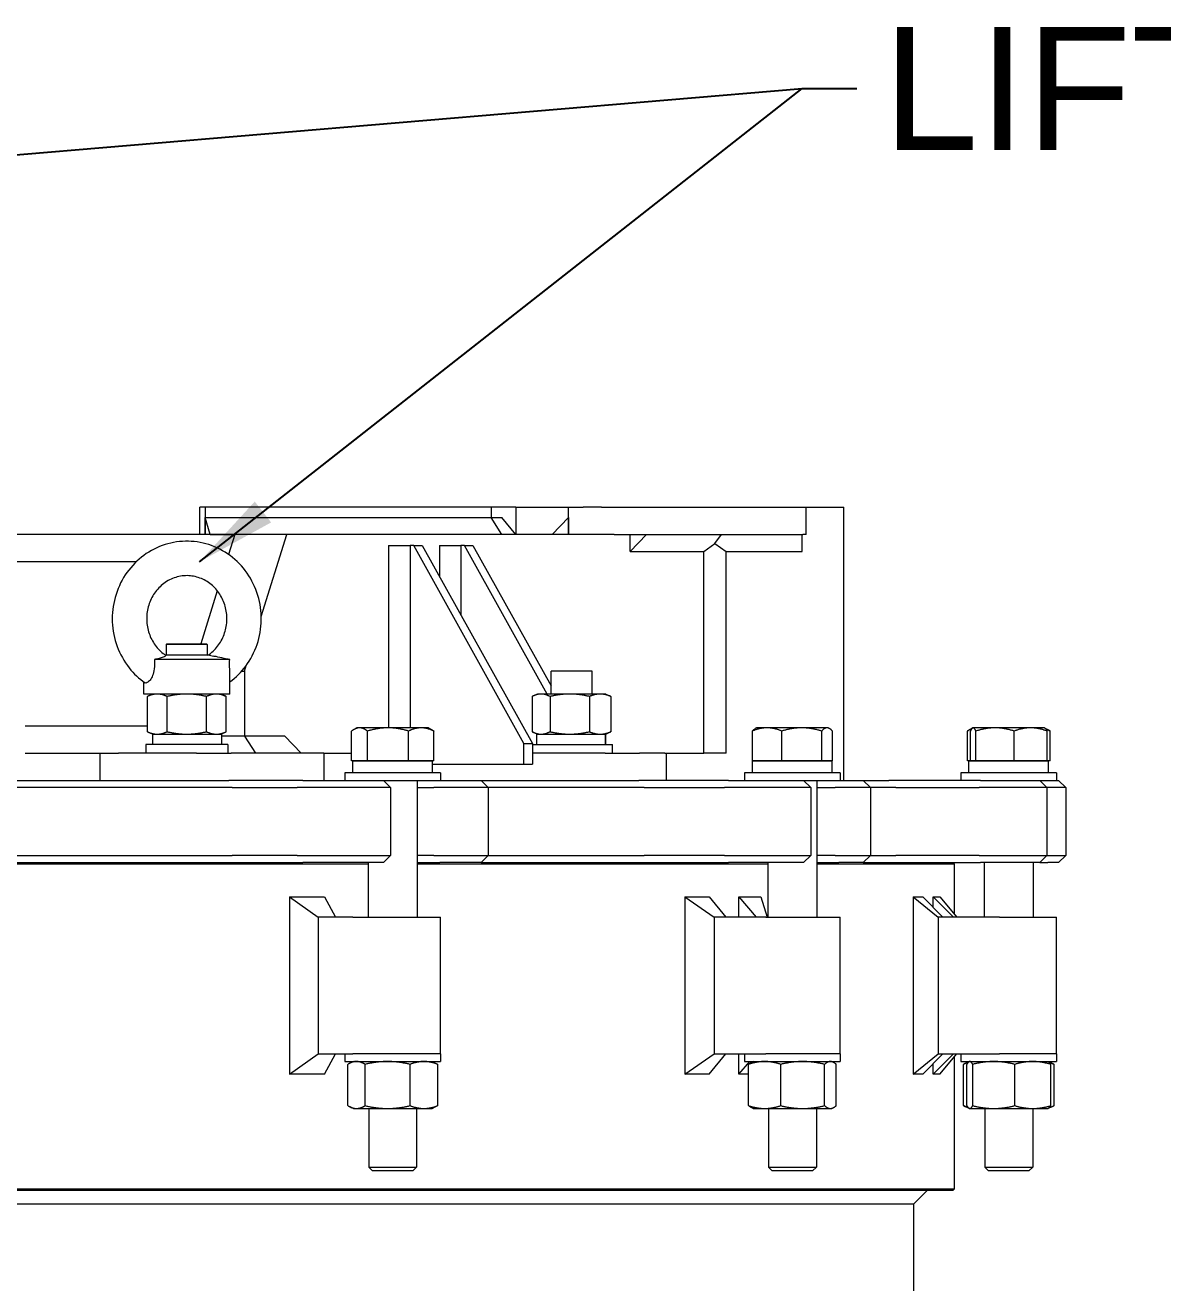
# Model space of a CAD drawing. Header units: inches. Extents: x 19 to 503, y 7 to 322.
# Drawn here: x 254.73 to 275.54, y 122.3 to 145.31 of the extents above; entities that cross this region are included whole.
import ezdxf

# ---------------------------------------------------------------- set-up
doc = ezdxf.new("R2010")
doc.units = ezdxf.units.IN
doc.header["$LTSCALE"] = 15
doc.header["$MEASUREMENT"] = 0
doc.layers.add('Symbol (ANSI)', color=7, linetype='Continuous', lineweight=25)
doc.layers.add('Visible (ANSI)', color=7, linetype='Continuous', lineweight=50)
doc.styles.add('MEMCOR Medium', font='arial.ttf')
doc.dimstyles.new('Default (ANSI)$7', dxfattribs={"dimscale": 15, "dimtxt": 0.15, "dimasz": 0.098425, "dimexe": 0.125, "dimexo": 0.0625, "dimgap": 0.031496, "dimtad": 0, "dimtih": 1, "dimtoh": 1, "dimdec": 4, "dimrnd": 1e-08, "dimzin": 3, "dimdsep": 46, "dimlunit": 5, "dimtxsty": 'MEMCOR Medium', "dimcen": 0.09, "dimdle": 0.393701, "dimclrd": 256, "dimclre": 256, "dimclrt": 256, "dimadec": 0, "dimazin": 1, "dimtfac": 0.8, "dimtofl": 0, "dimtmove": 0, "dimatfit": 3, "dimfxl": 1, "dimfrac": 1, "dimtolj": 1, "dimtzin": 4, "dimlwd": -1, "dimlwe": -1, "dimarcsym": 0})

msp = doc.modelspace()

# ---------------------------------------------------------------- linework, layer by layer
at = {"layer": 'Visible (ANSI)', "linetype": 'Continuous', "lineweight": 18}
for p, q in [((257.91623, 136.4937), (257.93091, 136.4937)), ((257.91623, 136.4937), (257.91623, 135.9937)), ((258.01807, 136.4937), (257.93091, 136.4937)), ((263.24888, 136.4937), (258.01807, 136.4937)), ((258.01807, 136.4937), (258.01807, 135.9937)), ((263.70303, 136.4937), (263.24888, 136.4937)), ((263.24888, 136.4937), (263.24888, 136.3062)), ((263.70303, 136.4937), (264.46303, 136.4937)), ((263.70303, 136.4937), (263.70303, 135.9937)), ((264.46303, 136.4937), (264.66645, 136.4937)), ((264.66645, 136.4937), (264.93469, 136.4937)), ((264.66645, 135.9937), (264.66645, 136.4937)), ((265.2701, 136.4937), (264.93469, 136.4937)), ((265.2701, 136.4937), (268.95417, 136.4937)), ((268.95417, 136.4937), (269.01145, 136.4937)), ((269.01145, 136.4937), (269.01583, 136.4937)), ((269.01583, 136.4937), (269.70303, 136.4937)), ((269.01583, 135.9937), (269.01583, 136.4937)), ((269.70303, 131.4937), (269.70303, 136.4937)), ((258.11463, 135.9937), (258.01807, 136.3062)), ((258.01807, 135.9937), (258.01807, 136.3062)), ((258.01807, 136.3062), (263.24888, 136.3062)), ((263.24888, 136.3062), (263.44704, 136.3062)), ((263.44489, 135.9937), (263.24888, 136.3062)), ((263.70303, 135.9937), (263.44704, 136.3062)), ((264.36925, 135.9937), (264.66645, 136.3062)), ((264.66645, 136.3062), (264.66645, 135.9937)), ((258.56001, 135.9937), (252.60247, 135.9937)), ((258.11463, 135.9937), (258.56001, 135.9937)), ((258.56001, 135.9937), (258.44712, 135.62838)), ((259.51107, 135.9937), (258.56001, 135.9937)), ((259.04707, 134.49219), (259.51107, 135.9937)), ((265.49863, 135.9937), (259.51107, 135.9937)), ((265.49863, 135.9937), (268.95417, 135.9937)), ((265.79583, 135.6812), (266.09304, 135.9937)), ((265.79583, 135.6812), (265.79583, 135.9937)), ((267.34446, 135.8298), (267.46354, 135.9937)), ((268.94303, 135.6812), (268.94303, 135.9937)), ((269.01145, 135.9937), (268.95417, 135.9937)), ((269.01145, 135.9937), (269.01583, 135.9937)), ((261.37676, 135.7937), (261.77053, 135.7937)), ((261.37676, 135.7937), (261.37676, 132.45733)), ((261.83473, 135.7937), (261.77053, 135.7937)), ((261.77053, 135.7937), (261.77053, 132.45733)), ((263.85097, 132.1737), (261.83473, 135.7937)), ((261.83473, 135.7937), (261.98923, 135.7937)), ((261.98923, 135.7937), (264.00547, 132.1737)), ((262.30381, 135.7937), (262.69758, 135.7937)), ((262.30381, 135.7937), (262.30381, 135.22891)), ((262.76178, 135.7937), (262.69758, 135.7937)), ((262.69758, 135.7937), (262.69758, 134.52192)), ((264.27563, 133.0757), (262.76178, 135.7937)), ((262.76178, 135.7937), (262.91629, 135.7937)), ((262.91629, 135.7937), (264.34692, 133.2251)), ((267.13992, 135.6812), (267.34446, 135.8298)), ((267.34446, 135.8298), (267.54899, 135.6812)), ((265.79583, 135.6812), (267.13992, 135.6812)), ((267.13992, 131.9937), (267.13992, 135.6812)), ((267.54899, 131.9937), (267.54899, 135.6812)), ((267.54899, 135.6812), (268.94303, 135.6812)), ((256.75789, 135.4937), (252.60247, 135.4937)), ((258.24203, 134.96469), (257.94198, 133.9937)), ((257.32171, 133.9937), (257.30921, 133.9812)), ((258.05921, 133.9812), (257.30921, 133.9812)), ((257.30921, 133.9812), (257.30921, 133.78471)), ((257.32171, 133.9937), (258.04671, 133.9937)), ((258.04671, 133.9937), (258.05921, 133.9812)), ((258.05921, 133.9812), (258.05921, 133.78471)), ((258.46849, 133.70562), (257.09088, 133.70562)), ((258.09955, 133.78471), (257.29754, 133.78471)), ((258.09955, 133.78471), (258.17023, 133.76968)), ((258.68735, 133.4937), (258.73852, 133.4937)), ((258.73852, 133.4937), (258.77044, 133.59699)), ((258.73852, 133.4937), (258.73852, 132.3062)), ((265.09692, 133.4937), (264.34692, 133.4937)), ((264.34692, 133.0757), (264.34692, 133.4937)), ((265.09692, 133.0757), (265.09692, 133.4937)), ((256.89681, 133.0757), (256.89681, 133.29652)), ((258.47161, 133.0757), (258.47161, 133.38814)), ((258.47161, 133.0757), (256.89681, 133.0757)), ((257.05921, 133.0757), (256.96252, 133.03061)), ((256.96252, 132.38679), (256.96252, 133.03061)), ((257.32337, 132.38679), (257.32337, 133.03061)), ((258.04505, 132.38679), (258.04505, 133.03061)), ((258.30921, 133.0757), (258.4059, 133.03061)), ((258.4059, 132.38679), (258.4059, 133.03061)), ((264.00127, 133.03061), (264.00127, 132.38679)), ((264.09692, 133.0757), (264.0209, 133.04025)), ((264.1647, 133.0757), (264.09692, 133.0757)), ((264.68847, 133.0757), (264.1647, 133.0757)), ((264.32814, 133.03061), (264.32814, 132.38679)), ((265.24568, 133.0757), (264.68847, 133.0757)), ((265.04879, 133.03061), (265.04879, 132.38679)), ((265.34692, 133.0757), (265.24568, 133.0757)), ((265.34692, 133.0757), (265.42295, 133.04025)), ((265.44258, 133.03061), (265.44258, 132.38679)), ((254.72747, 132.4937), (256.96252, 132.4937)), ((257.05921, 132.3417), (256.96252, 132.38679)), ((257.05873, 132.3417), (257.05873, 132.1537)), ((257.05873, 132.3417), (258.31671, 132.3417)), ((258.30921, 132.3417), (258.4059, 132.38679)), ((258.31671, 132.3417), (258.31671, 132.1537)), ((258.73852, 132.3062), (258.31671, 132.3062)), ((259.48017, 132.3062), (258.73852, 132.3062)), ((258.73852, 132.3062), (258.93916, 131.9937)), ((259.48017, 132.3062), (259.77737, 131.9937)), ((260.69976, 131.85333), (260.69976, 132.39874)), ((260.79476, 132.45733), (260.74071, 132.42612)), ((260.84469, 132.45733), (260.79476, 132.45733)), ((261.36513, 132.45733), (260.84469, 132.45733)), ((260.98963, 131.85333), (260.98963, 132.39874)), ((261.9712, 132.45733), (261.36513, 132.45733)), ((261.74064, 131.85333), (261.74064, 132.39874)), ((262.10676, 132.45733), (261.9712, 132.45733)), ((262.10676, 132.45733), (262.16081, 132.42612)), ((262.20176, 131.85333), (262.20176, 132.39874)), ((264.09692, 132.3417), (264.0209, 132.37715)), ((264.08942, 132.3417), (265.34374, 132.3417)), ((264.08942, 132.1537), (264.08942, 132.3417)), ((265.34374, 132.1537), (265.34374, 132.3417)), ((265.34374, 132.3417), (265.34692, 132.3417)), ((265.34692, 132.3417), (265.42295, 132.37715)), ((265.3503, 132.3417), (265.34692, 132.3417)), ((265.3503, 132.1537), (265.3503, 132.3417)), ((268.03076, 131.85333), (268.03076, 132.39874)), ((268.10643, 132.45733), (268.08329, 132.44397)), ((268.29857, 132.45733), (268.10643, 132.45733)), ((268.93222, 132.45733), (268.29857, 132.45733)), ((268.56638, 131.85333), (268.56638, 132.39874)), ((269.39608, 132.45733), (268.93222, 132.45733)), ((269.29805, 131.85333), (269.29805, 132.39874)), ((269.41843, 132.45733), (269.39608, 132.45733)), ((269.41843, 132.45733), (269.44157, 132.44397)), ((269.4941, 131.85333), (269.4941, 132.39874)), ((272.05782, 132.45406), (271.96199, 132.39874)), ((271.96199, 131.85333), (271.96199, 132.39874)), ((272.01965, 131.85333), (272.01965, 132.39874)), ((272.06348, 132.45733), (272.05782, 132.45406)), ((272.06909, 132.45733), (272.06348, 132.45733)), ((272.46844, 132.45733), (272.06909, 132.45733)), ((272.11853, 131.85333), (272.11853, 132.39874)), ((273.11883, 132.45733), (272.46844, 132.45733)), ((272.81835, 131.85333), (272.81835, 132.39874)), ((273.37548, 132.45733), (273.11883, 132.45733)), ((273.37548, 132.45733), (273.38114, 132.45406)), ((273.38114, 132.45406), (273.47696, 132.39874)), ((273.4193, 131.85333), (273.4193, 132.39874)), ((273.47696, 131.85333), (273.47696, 132.39874)), ((258.43421, 132.1537), (256.93421, 132.1537)), ((256.93421, 132.1537), (256.93421, 131.9937)), ((258.43421, 132.1537), (258.43421, 131.9937)), ((263.85097, 132.1737), (264.00547, 132.1737)), ((263.85097, 131.7937), (263.85097, 132.1737)), ((264.00547, 132.1737), (264.00547, 131.7937)), ((264.00547, 132.1537), (265.47192, 132.1537)), ((265.47192, 131.9937), (265.47192, 132.1537)), ((254.72747, 131.9937), (256.09175, 131.9937)), ((256.09175, 131.9937), (256.43724, 131.9937)), ((256.09175, 131.9937), (256.09175, 131.4937)), ((257.86383, 131.9937), (256.43724, 131.9937)), ((257.86383, 131.9937), (258.49386, 131.9937)), ((260.19346, 131.9937), (258.49386, 131.9937)), ((260.19346, 131.9937), (260.69976, 131.9937)), ((260.19346, 131.9937), (260.19346, 131.4937)), ((260.84469, 131.85333), (260.69976, 131.85333)), ((260.72126, 131.85333), (262.18026, 131.85333)), ((260.72126, 131.63433), (260.72126, 131.85333)), ((260.79476, 131.85333), (260.79476, 131.85333)), ((260.98963, 131.85333), (260.84469, 131.85333)), ((261.36513, 131.85333), (260.98963, 131.85333)), ((261.74064, 131.85333), (261.36513, 131.85333)), ((261.9712, 131.85333), (261.74064, 131.85333)), ((262.20176, 131.85333), (261.9712, 131.85333)), ((262.10676, 131.85333), (262.10676, 131.85333)), ((262.18026, 131.63433), (262.18026, 131.85333)), ((265.33695, 131.9937), (264.00547, 131.9937)), ((265.33695, 131.9937), (265.96699, 131.9937)), ((266.43052, 131.9937), (265.96699, 131.9937)), ((266.43052, 131.9937), (266.45499, 131.9937)), ((266.45499, 131.9937), (267.13992, 131.9937)), ((266.45499, 131.9937), (266.45499, 131.4937)), ((267.54899, 131.9937), (267.13992, 131.9937)), ((268.29857, 131.85333), (268.03076, 131.85333)), ((268.03293, 131.85333), (269.49193, 131.85333)), ((268.03293, 131.63433), (268.03293, 131.85333)), ((268.10643, 131.85333), (268.10643, 131.85333)), ((268.56638, 131.85333), (268.29857, 131.85333)), ((268.93222, 131.85333), (268.56638, 131.85333)), ((269.29805, 131.85333), (268.93222, 131.85333)), ((269.39608, 131.85333), (269.29805, 131.85333)), ((269.4941, 131.85333), (269.39608, 131.85333)), ((269.41843, 131.85333), (269.41843, 131.85333)), ((269.49193, 131.63433), (269.49193, 131.85333)), ((272.01965, 131.85333), (271.96199, 131.85333)), ((271.98998, 131.85333), (273.44898, 131.85333)), ((271.98998, 131.63433), (271.98998, 131.85333)), ((272.06909, 131.85333), (272.01965, 131.85333)), ((272.06348, 131.85333), (272.06348, 131.85333)), ((272.11853, 131.85333), (272.06909, 131.85333)), ((272.46844, 131.85333), (272.11853, 131.85333)), ((272.81835, 131.85333), (272.46844, 131.85333)), ((273.11883, 131.85333), (272.81835, 131.85333)), ((273.4193, 131.85333), (273.11883, 131.85333)), ((273.37548, 131.85333), (273.37548, 131.85333)), ((273.47696, 131.85333), (273.4193, 131.85333)), ((273.44898, 131.63433), (273.44898, 131.85333)), ((262.32576, 131.63433), (260.57576, 131.63433)), ((260.57576, 131.63433), (260.57576, 131.4937)), ((262.18026, 131.7937), (263.85097, 131.7937)), ((262.32576, 131.63433), (262.32576, 131.4937)), ((263.85097, 131.7937), (264.00547, 131.7937)), ((269.63743, 131.63433), (267.88743, 131.63433)), ((267.88743, 131.63433), (267.88743, 131.4937)), ((269.63743, 131.63433), (269.63743, 131.4937)), ((273.59448, 131.63433), (271.84448, 131.63433)), ((271.84448, 131.63433), (271.84448, 131.4937)), ((273.59448, 131.63433), (273.59448, 131.4937)), ((253.94738, 131.4937), (258.45062, 131.4937)), ((259.27141, 131.4937), (258.45062, 131.4937)), ((259.80969, 131.4937), (259.27141, 131.4937)), ((259.80969, 131.4937), (260.98863, 131.4937)), ((260.98863, 131.4937), (261.22627, 131.4937)), ((261.22627, 131.4937), (261.28239, 131.4937)), ((261.28239, 131.4937), (261.41239, 131.3637)), ((261.28239, 131.4937), (262.31196, 131.4937)), ((261.89826, 131.4937), (261.89826, 128.9937)), ((262.31196, 131.4937), (262.479, 131.4937)), ((262.479, 131.4937), (262.70644, 131.4937)), ((262.70644, 131.4937), (263.06601, 131.4937)), ((263.06601, 131.4937), (265.95189, 131.4937)), ((263.06601, 131.4937), (263.19601, 131.3637)), ((266.78889, 131.4937), (265.95189, 131.4937)), ((267.59448, 131.4937), (266.78889, 131.4937)), ((267.59448, 131.4937), (268.78235, 131.4937)), ((268.78235, 131.4937), (268.94536, 131.4937)), ((268.94536, 131.4937), (268.96746, 131.4937)), ((268.96746, 131.4937), (269.09746, 131.3637)), ((268.96746, 131.4937), (269.63743, 131.4937)), ((269.20993, 131.4937), (269.20993, 128.9937)), ((269.63743, 131.4937), (269.7824, 131.4937)), ((269.7824, 131.4937), (269.93015, 131.4937)), ((269.93015, 131.4937), (270.05896, 131.4937)), ((270.05896, 131.4937), (270.52642, 131.4937)), ((270.05896, 131.4937), (270.18896, 131.3637)), ((271.25219, 131.4937), (270.52642, 131.4937)), ((272.20245, 131.4937), (271.25219, 131.4937)), ((272.20245, 131.4937), (273.21841, 131.4937)), ((273.21841, 131.4937), (273.28197, 131.4937)), ((273.28197, 131.4937), (273.28497, 131.4937)), ((273.28497, 131.4937), (273.41497, 131.3637)), ((273.28497, 131.4937), (273.59448, 131.4937)), ((273.59448, 131.4937), (273.62146, 131.4937)), ((273.62146, 131.4937), (273.63236, 131.4937)), ((273.63236, 131.4937), (273.76236, 131.3637)), ((258.5119, 131.3637), (253.98512, 131.3637)), ((258.5119, 131.3637), (259.16332, 131.3637)), ((259.16332, 131.3637), (259.7016, 131.3637)), ((261.0567, 131.3637), (259.7016, 131.3637)), ((261.29548, 131.3637), (261.0567, 131.3637)), ((261.41239, 131.3637), (261.29548, 131.3637)), ((261.41239, 131.3637), (261.41239, 130.1237)), ((261.89826, 131.3637), (262.20173, 131.3637)), ((262.55418, 131.3637), (262.20173, 131.3637)), ((262.78272, 131.3637), (262.55418, 131.3637)), ((263.19601, 131.3637), (262.78272, 131.3637)), ((266.05238, 131.3637), (263.19601, 131.3637)), ((263.19601, 131.3637), (263.19601, 130.1237)), ((266.05238, 131.3637), (266.71666, 131.3637)), ((266.71666, 131.3637), (267.52225, 131.3637)), ((268.88762, 131.3637), (267.52225, 131.3637)), ((269.05141, 131.3637), (268.88762, 131.3637)), ((269.09746, 131.3637), (269.05141, 131.3637)), ((269.09746, 131.3637), (269.09746, 130.1237)), ((269.20993, 131.3637), (269.54193, 131.3637)), ((269.89245, 131.3637), (269.54193, 131.3637)), ((270.04091, 131.3637), (269.89245, 131.3637)), ((270.18896, 131.3637), (270.04091, 131.3637)), ((270.65082, 131.3637), (270.18896, 131.3637)), ((270.18896, 131.3637), (270.18896, 130.1237)), ((270.65082, 131.3637), (271.22683, 131.3637)), ((271.22683, 131.3637), (272.17709, 131.3637)), ((273.34486, 131.3637), (272.17709, 131.3637)), ((273.40872, 131.3637), (273.34486, 131.3637)), ((273.41497, 131.3637), (273.40872, 131.3637)), ((273.70406, 131.3637), (273.41497, 131.3637)), ((273.41497, 131.3637), (273.41497, 130.1237)), ((273.74984, 131.3637), (273.70406, 131.3637)), ((273.76236, 131.3637), (273.74984, 131.3637)), ((273.76236, 131.3637), (273.76236, 130.1237)), ((253.71811, 129.9937), (258.79386, 129.9937)), ((253.98512, 130.1237), (258.5119, 130.1237)), ((259.16332, 130.1237), (258.5119, 130.1237)), ((258.79386, 129.9937), (259.27141, 129.9937)), ((259.7016, 130.1237), (259.16332, 130.1237)), ((259.27141, 129.9937), (259.80969, 129.9937)), ((259.7016, 130.1237), (261.0567, 130.1237)), ((260.98863, 129.9937), (259.80969, 129.9937)), ((261.22627, 129.9937), (260.98863, 129.9937)), ((261.00326, 129.9937), (261.00326, 128.9937)), ((261.0567, 130.1237), (261.29548, 130.1237)), ((261.28239, 129.9937), (261.22627, 129.9937)), ((261.28239, 129.9937), (261.41239, 130.1237)), ((261.29548, 130.1237), (261.41239, 130.1237)), ((262.20173, 130.1237), (261.89826, 130.1237)), ((261.89826, 129.9937), (262.30982, 129.9937)), ((262.20173, 130.1237), (262.55418, 130.1237)), ((262.479, 129.9937), (262.30982, 129.9937)), ((262.70644, 129.9937), (262.479, 129.9937)), ((262.55418, 130.1237), (262.78272, 130.1237)), ((263.06601, 129.9937), (262.70644, 129.9937)), ((262.78272, 130.1237), (263.19601, 130.1237)), ((263.06601, 129.9937), (263.19601, 130.1237)), ((263.06601, 129.9937), (266.24119, 129.9937)), ((263.19601, 130.1237), (266.05238, 130.1237)), ((266.71666, 130.1237), (266.05238, 130.1237)), ((266.24119, 129.9937), (266.78889, 129.9937)), ((267.52225, 130.1237), (266.71666, 130.1237)), ((266.78889, 129.9937), (267.59448, 129.9937)), ((267.52225, 130.1237), (268.88762, 130.1237)), ((268.78235, 129.9937), (267.59448, 129.9937)), ((268.31493, 129.9937), (268.31493, 128.9937)), ((268.94536, 129.9937), (268.78235, 129.9937)), ((268.88762, 130.1237), (269.05141, 130.1237)), ((268.96746, 129.9937), (268.94536, 129.9937)), ((268.96746, 129.9937), (269.09746, 130.1237)), ((269.05141, 130.1237), (269.09746, 130.1237)), ((269.54193, 130.1237), (269.20993, 130.1237)), ((269.20993, 129.9937), (269.61415, 129.9937)), ((269.54193, 130.1237), (269.89245, 130.1237)), ((269.7824, 129.9937), (269.61415, 129.9937)), ((269.93015, 129.9937), (269.7824, 129.9937)), ((269.89245, 130.1237), (270.04091, 130.1237)), ((270.05896, 129.9937), (269.93015, 129.9937)), ((270.04091, 130.1237), (270.18896, 130.1237)), ((270.05896, 129.9937), (270.18896, 130.1237)), ((270.05896, 129.9937), (270.71773, 129.9937)), ((270.18896, 130.1237), (270.65082, 130.1237)), ((271.22683, 130.1237), (270.65082, 130.1237)), ((270.71773, 129.9937), (271.25219, 129.9937)), ((272.17709, 130.1237), (271.22683, 130.1237)), ((271.25219, 129.9937), (272.20245, 129.9937)), ((271.69744, 129.9937), (271.72869, 129.96245)), ((272.17709, 130.1237), (273.34486, 130.1237)), ((273.21841, 129.9937), (272.20245, 129.9937)), ((272.27198, 129.9937), (272.27198, 128.9937)), ((273.16698, 129.9937), (273.16698, 128.9937)), ((273.28197, 129.9937), (273.21841, 129.9937)), ((273.28497, 129.9937), (273.28197, 129.9937)), ((273.28497, 129.9937), (273.41497, 130.1237)), ((273.28497, 129.9937), (273.43419, 129.9937)), ((273.34486, 130.1237), (273.40872, 130.1237)), ((273.40872, 130.1237), (273.41497, 130.1237)), ((273.41497, 130.1237), (273.70406, 130.1237)), ((273.5759, 129.9937), (273.43419, 129.9937)), ((273.62146, 129.9937), (273.5759, 129.9937)), ((273.63236, 129.9937), (273.62146, 129.9937)), ((273.63236, 129.9937), (273.76236, 130.1237)), ((273.70406, 130.1237), (273.74984, 130.1237)), ((273.74984, 130.1237), (273.76236, 130.1237)), ((261.00326, 129.96245), (252.3451, 129.96245)), ((268.31493, 129.96245), (261.89826, 129.96245)), ((271.72869, 129.96245), (269.20993, 129.96245)), ((271.72869, 129.04585), (271.72869, 129.96245)), ((259.56083, 129.36855), (259.56083, 126.11885)), ((259.56083, 129.36855), (260.20511, 129.36855)), ((259.56083, 129.36855), (260.08975, 128.9937)), ((260.20511, 129.36855), (260.4072, 128.9937)), ((266.79486, 129.36855), (266.79486, 126.11885)), ((266.79486, 129.36855), (267.23751, 129.36855)), ((266.79486, 129.36855), (267.32825, 128.9937)), ((267.23751, 129.36855), (267.54504, 128.9937)), ((267.78487, 129.36855), (268.10061, 128.9937)), ((267.78487, 128.9937), (267.78487, 129.36855)), ((267.78487, 129.36855), (268.18361, 129.36855)), ((268.18361, 129.36855), (268.3005, 128.9937)), ((270.97381, 129.36855), (270.97381, 126.11885)), ((270.97381, 129.36855), (271.14744, 129.36855)), ((270.97381, 129.36855), (271.43047, 128.9937)), ((271.14744, 129.36855), (271.51359, 128.9937)), ((271.33964, 129.36855), (271.70868, 128.9937)), ((271.33964, 129.17178), (271.33964, 129.36855)), ((271.33964, 129.36855), (271.46147, 129.36855)), ((271.46147, 129.36855), (271.77188, 128.9937)), ((260.72322, 128.9937), (260.08975, 128.9937)), ((260.08975, 128.9937), (260.08975, 126.4937)), ((260.72322, 128.9937), (262.32576, 128.9937)), ((262.32576, 126.4937), (262.32576, 128.9937)), ((268.27631, 128.9937), (267.32825, 128.9937)), ((267.32825, 128.9937), (267.32825, 126.4937)), ((268.27631, 128.9937), (269.63743, 128.9937)), ((269.63743, 126.4937), (269.63743, 128.9937)), ((272.54877, 128.9937), (271.43047, 128.9937)), ((271.43047, 128.9937), (271.43047, 126.4937)), ((272.54877, 128.9937), (273.59448, 128.9937)), ((273.59448, 126.4937), (273.59448, 128.9937)), ((259.56083, 126.11885), (260.08975, 126.4937)), ((260.08975, 126.4937), (260.72322, 126.4937)), ((260.20511, 126.11885), (260.4072, 126.4937)), ((260.57576, 126.4937), (260.57576, 126.35308)), ((260.57576, 126.35308), (262.32576, 126.35308)), ((260.73176, 126.35308), (260.67252, 126.32545)), ((262.32576, 126.4937), (260.72322, 126.4937)), ((262.32576, 126.4937), (260.72322, 126.4937)), ((262.16976, 126.35308), (262.229, 126.32545)), ((262.32576, 126.4937), (262.32576, 126.35308)), ((266.79486, 126.11885), (267.32825, 126.4937)), ((267.23751, 126.11885), (267.54504, 126.4937)), ((267.32825, 126.4937), (268.27631, 126.4937)), ((267.78487, 126.11885), (267.78487, 126.4937)), ((267.78487, 126.11885), (267.98216, 126.35308)), ((267.88743, 126.4937), (267.88743, 126.35308)), ((267.88743, 126.35308), (269.63743, 126.35308)), ((268.04343, 126.35308), (268.01807, 126.34125)), ((269.63743, 126.4937), (268.27631, 126.4937)), ((269.63743, 126.4937), (268.27631, 126.4937)), ((269.48143, 126.35308), (269.50679, 126.34125)), ((269.63743, 126.4937), (269.63743, 126.35308)), ((270.97381, 126.11885), (271.43047, 126.4937)), ((271.14744, 126.11885), (271.51359, 126.4937)), ((271.33964, 126.11885), (271.70868, 126.4937)), ((271.33964, 126.11885), (271.33964, 126.31562)), ((271.43047, 126.4937), (272.54877, 126.4937)), ((271.46147, 126.11885), (271.77188, 126.4937)), ((271.72869, 124.02495), (271.72869, 126.44155)), ((271.84448, 126.4937), (271.84448, 126.35308)), ((271.84448, 126.35308), (273.59448, 126.35308)), ((271.99427, 126.35018), (271.88925, 126.30121)), ((272.00048, 126.35308), (271.99427, 126.35018)), ((273.59448, 126.4937), (272.54877, 126.4937)), ((273.59448, 126.4937), (272.54877, 126.4937)), ((273.43848, 126.35308), (273.44468, 126.35018)), ((273.44468, 126.35018), (273.54971, 126.30121)), ((273.59448, 126.4937), (273.59448, 126.35308)), ((260.20511, 126.11885), (259.56083, 126.11885)), ((260.62763, 125.54594), (260.62763, 126.30121)), ((260.94535, 125.54594), (260.94535, 126.30121)), ((261.76847, 125.54594), (261.76847, 126.30121)), ((262.27389, 125.54594), (262.27389, 126.30121)), ((267.23751, 126.11885), (266.79486, 126.11885)), ((267.96049, 126.11885), (267.78487, 126.11885)), ((267.96049, 125.54594), (267.96049, 126.30121)), ((268.54755, 125.54594), (268.54755, 126.30121)), ((269.34949, 125.54594), (269.34949, 126.30121)), ((269.56437, 125.54594), (269.56437, 126.30121)), ((271.14744, 126.11885), (270.97381, 126.11885)), ((271.46147, 126.11885), (271.33964, 126.11885)), ((271.88925, 125.54594), (271.88925, 126.30121)), ((271.95245, 125.54594), (271.95245, 126.30121)), ((272.06081, 125.54594), (272.06081, 126.30121)), ((272.82784, 125.54594), (272.82784, 126.30121)), ((273.48651, 125.54594), (273.48651, 126.30121)), ((273.54971, 125.54594), (273.54971, 126.30121)), ((260.73176, 125.49408), (260.67252, 125.5217)), ((260.73176, 125.49408), (260.78649, 125.49408)), ((260.78649, 125.49408), (261.35691, 125.49408)), ((261.01326, 125.49408), (261.01326, 124.41944)), ((261.35691, 125.49408), (262.02118, 125.49408)), ((261.88826, 125.49408), (261.88826, 124.41944)), ((262.02118, 125.49408), (262.16976, 125.49408)), ((262.16976, 125.49408), (262.229, 125.5217)), ((268.04343, 125.49408), (268.01807, 125.5059)), ((268.04343, 125.49408), (268.25402, 125.49408)), ((268.25402, 125.49408), (268.94852, 125.49408)), ((268.32493, 125.49408), (268.32493, 124.41944)), ((268.94852, 125.49408), (269.45693, 125.49408)), ((269.19993, 125.49408), (269.19993, 124.41944)), ((269.45693, 125.49408), (269.48143, 125.49408)), ((269.48143, 125.49408), (269.50679, 125.5059)), ((271.99427, 125.49697), (271.88925, 125.54594)), ((272.00048, 125.49408), (271.99427, 125.49697)), ((272.00048, 125.49408), (272.00663, 125.49408)), ((272.00663, 125.49408), (272.44433, 125.49408)), ((272.28198, 125.49408), (272.28198, 124.41944)), ((272.44433, 125.49408), (273.15718, 125.49408)), ((273.15698, 125.49408), (273.15698, 124.41944)), ((273.15718, 125.49408), (273.43848, 125.49408)), ((273.43848, 125.49408), (273.44468, 125.49697)), ((273.44468, 125.49697), (273.54971, 125.54594)), ((261.01326, 124.41944), (261.88826, 124.41944)), ((261.08142, 124.35333), (261.01326, 124.41944)), ((261.8201, 124.35333), (261.08142, 124.35333)), ((261.8201, 124.35333), (261.88826, 124.41944)), ((268.32493, 124.41944), (269.19993, 124.41944)), ((268.39309, 124.35333), (268.32493, 124.41944)), ((269.13177, 124.35333), (268.39309, 124.35333)), ((269.13177, 124.35333), (269.19993, 124.41944)), ((272.28198, 124.41944), (273.15698, 124.41944)), ((272.35014, 124.35333), (272.28198, 124.41944)), ((273.08882, 124.35333), (272.35014, 124.35333)), ((273.08882, 124.35333), (273.15698, 124.41944)), ((246.74929, 124.02495), (271.72869, 124.02495)), ((271.69744, 123.9937), (271.72869, 124.02495)), ((271.69744, 123.9937), (246.77369, 123.9937)), ((270.97718, 123.7437), (271.22718, 123.9937)), ((270.97718, 123.7437), (247.1294, 123.7437)), ((270.97718, 123.7437), (270.97718, 112.2437))]:
    msp.add_line(p, q, dxfattribs=at)
for points, knots in [([(258.47161, 133.29652), (258.58233, 133.37793), (258.68087, 133.47634), (258.85234, 133.70713), (258.92248, 133.84162), (259.01902, 134.12738), (259.04502, 134.27876), (259.04979, 134.58286), (259.02839, 134.73555), (258.94001, 135.02615), (258.87315, 135.16408), (258.70072, 135.41039), (258.59549, 135.51897), (258.35771, 135.69523), (258.22554, 135.76334), (257.948, 135.85228), (257.80286, 135.87359), (257.51402, 135.86785), (257.3704, 135.84101), (257.09826, 135.74224), (256.96989, 135.67014), (256.74052, 135.48777), (256.63987, 135.37713), (256.4762, 135.12812), (256.41366, 134.98947), (256.3333, 134.69807), (256.31586, 134.54525), (256.3283, 134.24122), (256.35829, 134.09004), (256.46299, 133.80531), (256.53753, 133.67173), (256.71374, 133.44888), (256.81131, 133.35631), (256.91994, 133.27988)], [3.75185202, 3.75185202, 3.75185202, 3.75185202, 4.04920727, 4.04920727, 4.37105864, 4.37105864, 4.69590009, 4.69590009, 5.0218934, 5.0218934, 5.34693763, 5.34693763, 5.66911389, 5.66911389, 5.98732596, 5.98732596, 6.302075, 6.302075, 6.61555908, 6.61555908, 6.9306223, 6.9306223, 7.24925585, 7.24925585, 7.57176049, 7.57176049, 7.89696354, 7.89696354, 8.22294102, 8.22294102, 8.54759144, 8.54759144, 8.83507049, 8.83507049, 8.83507049, 8.83507049]), ([(258.07088, 133.78471), (258.13696, 133.82875), (258.19692, 133.88448), (258.29712, 134.01345), (258.33761, 134.08639), (258.39465, 134.24143), (258.41163, 134.32327), (258.42095, 134.48808), (258.41348, 134.57098), (258.37515, 134.7302), (258.34423, 134.80644), (258.26202, 134.94545), (258.21047, 135.00798), (258.09136, 135.11381), (258.02346, 135.15656), (257.87732, 135.21803), (257.79885, 135.23599), (257.63939, 135.24433), (257.55837, 135.23421), (257.40383, 135.18622), (257.33024, 135.14862), (257.19945, 135.05036), (257.14188, 134.99039), (257.04845, 134.85478), (257.01209, 134.77964), (256.96357, 134.62167), (256.95103, 134.53905), (256.9505, 134.37412), (256.96238, 134.29187), (257.00908, 134.13529), (257.04402, 134.06104), (257.13355, 133.92716), (257.18844, 133.86781), (257.26637, 133.80631), (257.28319, 133.79416), (257.30042, 133.78279)], [3.70663789, 3.70663789, 3.70663789, 3.70663789, 4.02738614, 4.02738614, 4.34325749, 4.34325749, 4.65298953, 4.65298953, 4.96032547, 4.96032547, 5.26870024, 5.26870024, 5.58162087, 5.58162087, 5.90263882, 5.90263882, 6.2335115, 6.2335115, 6.57031446, 6.57031446, 6.90360978, 6.90360978, 7.22713207, 7.22713207, 7.54159651, 7.54159651, 7.85062461, 7.85062461, 8.15789791, 8.15789791, 8.46683133, 8.46683133, 8.78097489, 8.78097489, 8.86439813, 8.86439813, 8.86439813, 8.86439813]), ([(257.09088, 133.70562), (257.09632, 133.649), (257.09722, 133.59078), (257.08352, 133.48657), (257.07221, 133.4474), (257.04592, 133.38207), (257.02951, 133.35369), (256.99504, 133.30868), (256.97757, 133.29275), (256.9464, 133.27469), (256.93304, 133.2728), (256.92185, 133.27863), (256.92088, 133.27922), (256.91994, 133.27988)], [0, 0, 0, 0, 0.43602809, 0.43602809, 0.81032109, 0.81032109, 1.20276192, 1.20276192, 1.59558596, 1.59558596, 1.99035936, 1.99035936, 2.02940951, 2.02940951, 2.02940951, 2.02940951]), ([(257.30043, 133.78279), (257.30176, 133.7819), (257.30219, 133.78073), (257.30047, 133.77554), (257.29302, 133.77018), (257.26534, 133.75645), (257.24247, 133.74775), (257.19103, 133.73134), (257.16328, 133.72353), (257.11954, 133.71244), (257.10542, 133.70901), (257.09088, 133.70562)], [1.59643511, 1.59643511, 1.59643511, 1.59643511, 1.70136376, 1.70136376, 1.97757797, 1.97757797, 2.32395322, 2.32395322, 2.62724145, 2.62724145, 2.76385241, 2.76385241, 2.76385241, 2.76385241]), ([(258.46849, 133.70562), (258.43464, 133.71269), (258.40022, 133.71994), (258.31339, 133.73846), (258.26279, 133.74954), (258.20169, 133.7629), (258.1854, 133.76647), (258.17023, 133.76969)], [0.164394047, 0.164394047, 0.164394047, 0.164394047, 0.430091251, 0.430091251, 0.844644055, 0.844644055, 1.005677489, 1.005677489, 1.005677489, 1.005677489]), ([(258.47161, 133.38814), (258.47161, 133.41576), (258.47065, 133.44691), (258.46887, 133.51787), (258.46813, 133.5568), (258.46776, 133.63281), (258.46802, 133.66955), (258.46849, 133.70562)], [2.76682409, 2.76682409, 2.76682409, 2.76682409, 3.1199212, 3.1199212, 3.50625859, 3.50625859, 3.86180885, 3.86180885, 3.86180885, 3.86180885])]:
    msp.add_open_spline(points, degree=3, knots=knots, dxfattribs=at)
for points, weights in [([(257.14294, 133.0757), (257.05921, 133.0757), (256.96252, 133.03061)], [1, 1.0379548493, 1]), ([(257.32337, 133.03061), (257.22668, 133.0757), (257.14294, 133.0757)], [1, 1.0379548493, 1]), ([(257.68421, 133.0757), (257.51674, 133.0757), (257.32337, 133.03061)], [1, 1.0379548493, 1]), ([(258.04505, 133.03061), (257.85168, 133.0757), (257.68421, 133.0757)], [1, 1.0379548493, 1]), ([(258.22548, 133.0757), (258.14174, 133.0757), (258.04505, 133.03061)], [1, 1.0379548493, 1]), ([(258.4059, 133.03061), (258.30921, 133.0757), (258.22548, 133.0757)], [1, 1.0379548493, 1]), ([(264.1647, 133.0757), (264.08885, 133.0757), (264.00127, 133.03061)], [1, 1.0379548493, 1]), ([(264.32814, 133.03061), (264.24055, 133.0757), (264.1647, 133.0757)], [1, 1.0379548493, 1]), ([(264.68847, 133.0757), (264.52124, 133.0757), (264.32814, 133.03061)], [1, 1.0379548493, 1]), ([(265.04879, 133.03061), (264.85569, 133.0757), (264.68847, 133.0757)], [1, 1.0379548493, 1]), ([(265.24568, 133.0757), (265.15431, 133.0757), (265.04879, 133.03061)], [1, 1.0379548493, 1]), ([(265.44258, 133.03061), (265.33706, 133.0757), (265.24568, 133.0757)], [1, 1.0379548493, 1]), ([(265.42295, 133.04025), (265.43262, 133.03574), (265.44258, 133.03061)], [1.00742993407, 1.00417399152, 1]), ([(256.96252, 132.38679), (257.05921, 132.3417), (257.14294, 132.3417)], [1, 1.0379548493, 1]), ([(257.14294, 132.3417), (257.22668, 132.3417), (257.32337, 132.38679)], [1, 1.0379548493, 1]), ([(257.32337, 132.38679), (257.51674, 132.3417), (257.68421, 132.3417)], [1, 1.0379548493, 1]), ([(257.68421, 132.3417), (257.85168, 132.3417), (258.04505, 132.38679)], [1, 1.0379548493, 1]), ([(258.04505, 132.38679), (258.14174, 132.3417), (258.22548, 132.3417)], [1, 1.0379548493, 1]), ([(258.22548, 132.3417), (258.30921, 132.3417), (258.4059, 132.38679)], [1, 1.0379548493, 1]), ([(260.84469, 132.45733), (260.77743, 132.45733), (260.69976, 132.39874)], [1, 1.0379548493, 1]), ([(260.98963, 132.39874), (260.91196, 132.45733), (260.84469, 132.45733)], [1, 1.0379548493, 1]), ([(261.36513, 132.45733), (261.19086, 132.45733), (260.98963, 132.39874)], [1, 1.0379548493, 1]), ([(261.74064, 132.39874), (261.53941, 132.45733), (261.36513, 132.45733)], [1, 1.0379548493, 1]), ([(261.9712, 132.45733), (261.86419, 132.45733), (261.74064, 132.39874)], [1, 1.0379548493, 1]), ([(262.20176, 132.39874), (262.0782, 132.45733), (261.9712, 132.45733)], [1, 1.0379548493, 1]), ([(262.16081, 132.42612), (262.18062, 132.41468), (262.20176, 132.39874)], [1.01477953359, 1.01005189042, 1]), ([(264.00127, 132.38679), (264.08885, 132.3417), (264.1647, 132.3417)], [1, 1.0379548493, 1]), ([(264.1647, 132.3417), (264.24055, 132.3417), (264.32814, 132.38679)], [1, 1.0379548493, 1]), ([(264.32814, 132.38679), (264.52124, 132.3417), (264.68847, 132.3417)], [1, 1.0379548493, 1]), ([(264.68847, 132.3417), (264.85569, 132.3417), (265.04879, 132.38679)], [1, 1.0379548493, 1]), ([(265.04879, 132.38679), (265.15431, 132.3417), (265.24568, 132.3417)], [1, 1.0379548493, 1]), ([(265.24568, 132.3417), (265.33706, 132.3417), (265.44258, 132.38679)], [1, 1.0379548493, 1]), ([(265.44258, 132.38679), (265.43262, 132.38166), (265.42295, 132.37715)], [1, 1.00417399152, 1.00742993407]), ([(268.29857, 132.45733), (268.17428, 132.45733), (268.03076, 132.39874)], [1, 1.0379548493, 1]), ([(268.03076, 132.39874), (268.05846, 132.42963), (268.08329, 132.44397)], [1, 1.01965956375, 1.01895290532]), ([(268.56638, 132.39874), (268.42286, 132.45733), (268.29857, 132.45733)], [1, 1.0379548493, 1]), ([(268.93222, 132.45733), (268.76243, 132.45733), (268.56638, 132.39874)], [1, 1.0379548493, 1]), ([(269.29805, 132.39874), (269.102, 132.45733), (268.93222, 132.45733)], [1, 1.0379548493, 1]), ([(269.39608, 132.45733), (269.35058, 132.45733), (269.29805, 132.39874)], [1, 1.0379548493, 1]), ([(269.4941, 132.39874), (269.44157, 132.45733), (269.39608, 132.45733)], [1, 1.0379548493, 1]), ([(272.04002, 132.4361), (272.00275, 132.42227), (271.96199, 132.39874)], [1.01810318657, 1.01490424563, 1]), ([(272.06909, 132.45733), (272.04615, 132.45733), (272.01965, 132.39874)], [1, 1.0379548493, 1]), ([(272.11853, 132.39874), (272.09203, 132.45733), (272.06909, 132.45733)], [1, 1.0379548493, 1]), ([(272.46844, 132.45733), (272.30604, 132.45733), (272.11853, 132.39874)], [1, 1.0379548493, 1]), ([(272.81835, 132.39874), (272.63083, 132.45733), (272.46844, 132.45733)], [1, 1.0379548493, 1]), ([(273.11883, 132.45733), (272.97937, 132.45733), (272.81835, 132.39874)], [1, 1.0379548493, 1]), ([(273.4193, 132.39874), (273.25828, 132.45733), (273.11883, 132.45733)], [1, 1.0379548493, 1]), ([(273.38114, 132.45406), (273.39893, 132.44379), (273.4193, 132.39874)], [1.01375847525, 1.02892942038, 1]), ([(273.47696, 132.39874), (273.43621, 132.42227), (273.39893, 132.4361)], [1, 1.01490424563, 1.01810318657]), ([(260.78649, 126.35308), (260.71276, 126.35308), (260.62763, 126.30121)], [1, 1.0379548493, 1]), ([(260.94535, 126.30121), (260.86022, 126.35308), (260.78649, 126.35308)], [1, 1.0379548493, 1]), ([(261.35691, 126.35308), (261.1659, 126.35308), (260.94535, 126.30121)], [1, 1.0379548493, 1]), ([(261.76847, 126.30121), (261.54792, 126.35308), (261.35691, 126.35308)], [1, 1.0379548493, 1]), ([(262.02118, 126.35308), (261.9039, 126.35308), (261.76847, 126.30121)], [1, 1.0379548493, 1]), ([(262.27389, 126.30121), (262.13846, 126.35308), (262.02118, 126.35308)], [1, 1.0379548493, 1]), ([(262.229, 126.32545), (262.25072, 126.31532), (262.27389, 126.30121)], [1.01477953359, 1.01005189042, 1]), ([(268.25402, 126.35308), (268.11779, 126.35308), (267.96049, 126.30121)], [1, 1.0379548493, 1]), ([(267.96049, 126.30121), (267.99085, 126.32856), (268.01807, 126.34125)], [1, 1.01965956375, 1.01895290532]), ([(268.54755, 126.30121), (268.39025, 126.35308), (268.25402, 126.35308)], [1, 1.0379548493, 1]), ([(268.94852, 126.35308), (268.76243, 126.35308), (268.54755, 126.30121)], [1, 1.0379548493, 1]), ([(269.34949, 126.30121), (269.13461, 126.35308), (268.94852, 126.35308)], [1, 1.0379548493, 1]), ([(269.45693, 126.35308), (269.40707, 126.35308), (269.34949, 126.30121)], [1, 1.0379548493, 1]), ([(269.56437, 126.30121), (269.50679, 126.35308), (269.45693, 126.35308)], [1, 1.0379548493, 1]), ([(271.97477, 126.33429), (271.93392, 126.32204), (271.88925, 126.30121)], [1.01810318657, 1.01490424563, 1]), ([(272.00663, 126.35308), (271.98148, 126.35308), (271.95245, 126.30121)], [1, 1.0379548493, 1]), ([(272.06081, 126.30121), (272.03178, 126.35308), (272.00663, 126.35308)], [1, 1.0379548493, 1]), ([(272.44433, 126.35308), (272.26634, 126.35308), (272.06081, 126.30121)], [1, 1.0379548493, 1]), ([(272.82784, 126.30121), (272.62232, 126.35308), (272.44433, 126.35308)], [1, 1.0379548493, 1]), ([(273.15718, 126.35308), (273.00433, 126.35308), (272.82784, 126.30121)], [1, 1.0379548493, 1]), ([(273.48651, 126.30121), (273.31002, 126.35308), (273.15718, 126.35308)], [1, 1.0379548493, 1]), ([(273.44468, 126.35018), (273.46418, 126.34109), (273.48651, 126.30121)], [1.01375847525, 1.02892942038, 1]), ([(273.54971, 126.30121), (273.50504, 126.32204), (273.46418, 126.33429)], [1, 1.01490424563, 1.01810318657]), ([(260.62763, 125.54594), (260.71276, 125.49408), (260.78649, 125.49408)], [1, 1.0379548493, 1]), ([(260.78649, 125.49408), (260.86022, 125.49408), (260.94535, 125.54594)], [1, 1.0379548493, 1]), ([(260.94535, 125.54594), (261.1659, 125.49408), (261.35691, 125.49408)], [1, 1.0379548493, 1]), ([(261.35691, 125.49408), (261.54792, 125.49408), (261.76847, 125.54594)], [1, 1.0379548493, 1]), ([(261.76847, 125.54594), (261.9039, 125.49408), (262.02118, 125.49408)], [1, 1.0379548493, 1]), ([(262.02118, 125.49408), (262.13846, 125.49408), (262.27389, 125.54594)], [1, 1.0379548493, 1]), ([(262.27389, 125.54594), (262.25072, 125.53183), (262.229, 125.5217)], [1, 1.01005189042, 1.01477953359]), ([(268.01807, 125.5059), (267.99085, 125.51859), (267.96049, 125.54594)], [1.01895290532, 1.01965956375, 1]), ([(267.96049, 125.54594), (268.11779, 125.49408), (268.25402, 125.49408)], [1, 1.0379548493, 1]), ([(268.25402, 125.49408), (268.39025, 125.49408), (268.54755, 125.54594)], [1, 1.0379548493, 1]), ([(268.54755, 125.54594), (268.76243, 125.49408), (268.94852, 125.49408)], [1, 1.0379548493, 1]), ([(268.94852, 125.49408), (269.13461, 125.49408), (269.34949, 125.54594)], [1, 1.0379548493, 1]), ([(269.34949, 125.54594), (269.40707, 125.49408), (269.45693, 125.49408)], [1, 1.0379548493, 1]), ([(269.45693, 125.49408), (269.50679, 125.49408), (269.56437, 125.54594)], [1, 1.0379548493, 1]), ([(271.88925, 125.54594), (271.93392, 125.52511), (271.97477, 125.51287)], [1, 1.01490424563, 1.01810318657]), ([(271.95245, 125.54594), (271.98148, 125.49408), (272.00663, 125.49408)], [1, 1.0379548493, 1]), ([(272.00663, 125.49408), (272.03178, 125.49408), (272.06081, 125.54594)], [1, 1.0379548493, 1]), ([(272.06081, 125.54594), (272.26634, 125.49408), (272.44433, 125.49408)], [1, 1.0379548493, 1]), ([(272.44433, 125.49408), (272.62232, 125.49408), (272.82784, 125.54594)], [1, 1.0379548493, 1]), ([(272.82784, 125.54594), (273.00433, 125.49408), (273.15718, 125.49408)], [1, 1.0379548493, 1]), ([(273.15718, 125.49408), (273.31002, 125.49408), (273.48651, 125.54594)], [1, 1.0379548493, 1]), ([(273.48651, 125.54594), (273.46418, 125.50606), (273.44468, 125.49697)], [1, 1.02892942038, 1.01375847525]), ([(273.46418, 125.51287), (273.50504, 125.52511), (273.54971, 125.54594)], [1.01810318657, 1.01490424563, 1])]:
    msp.add_rational_spline(points, weights, degree=2, dxfattribs=at)

# ---------------------------------------------------------------- texts
at = {"layer": 'Symbol (ANSI)', "insert": (270.41589, 145.27773), "char_height": 2.2500001, "width": 21.4847575, "attachment_point": 1, "style": 'MEMCOR Medium'}
msp.add_mtext('\\fArial|b0|i0;LIFTING LUGS', dxfattribs=at)

# ---------------------------------------------------------------- leaders
at = {"layer": 'Symbol (ANSI)', "annotation_type": 0, "has_hookline": 1, "hookline_direction": 0, "text_width": 21.088}
msp.add_leader([(235.76095, 135.87094), (237.22827, 141.47243), (268.93951, 144.15273), (269.94344, 144.15273)], dimstyle='Default (ANSI)$7', override={"dimtad": 0}, dxfattribs=at)
at = {"layer": 'Symbol (ANSI)'}
msp.add_leader([(257.91623, 135.4937), (268.93951, 144.15273)], dimstyle='Default (ANSI)$7', override={"dimtad": 0}, dxfattribs=at)

doc.saveas('drawing.dxf')
